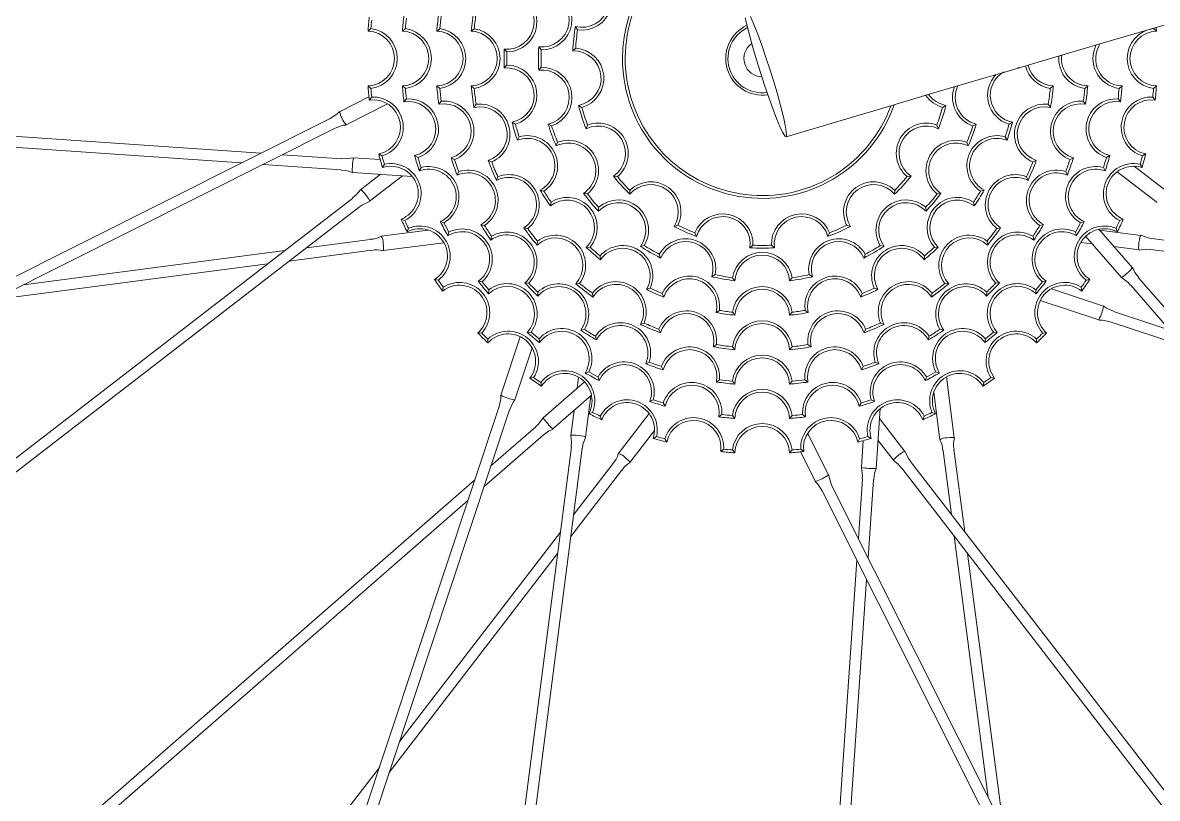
# Model space of a CAD drawing. Header units: inches. Extents: x -27 to 495, y -3 to 144.
# Drawn here: x -15.11 to -8.91, y 97.19 to 101.44 of the extents above; entities that cross this region are included whole.
import ezdxf

# ---------------------------------------------------------------- set-up
doc = ezdxf.new("R2010")
doc.units = ezdxf.units.IN
doc.layers.add('ZANO_R', color=7, linetype='Continuous', lineweight=0)

msp = doc.modelspace()

# ---------------------------------------------------------------- linework, layer by layer
at = {"layer": 'ZANO_R'}
for p, q in [((-13.22494, 101.39004), (-13.2089, 101.40375)), ((-13.03695, 101.39002), (-13.02081, 101.40368)), ((-12.84885, 101.39), (-12.83259, 101.40358)), ((-12.66062, 101.38996), (-12.64421, 101.40346)), ((-12.09029, 101.4151), (-12.07797, 101.39743)), ((-8.92639, 101.40375), (-8.91035, 101.39004)), ((-12.4792, 101.29175), (-12.46468, 101.27615)), ((-12.29099, 101.30381), (-12.2767, 101.28787)), ((-12.10432, 101.2816), (-12.0886, 101.29632)), ((-13.81157, 100.72192), (-20.32485, 101.16942)), ((-12.4792, 101.18851), (-12.46468, 101.20411)), ((-12.29099, 101.17645), (-12.2767, 101.19239)), ((-9.65609, 101.18851), (-9.67082, 101.1891)), ((-20.32896, 101.10956), (-13.91699, 100.66902)), ((-13.22494, 101.09022), (-13.2089, 101.0765)), ((-13.03695, 101.09024), (-13.02081, 101.07658)), ((-12.84885, 101.09026), (-12.83259, 101.07668)), ((-12.66062, 101.09029), (-12.64421, 101.0768)), ((-9.49108, 101.0768), (-9.47468, 101.09029)), ((-9.3027, 101.07668), (-9.28644, 101.09026)), ((-9.11448, 101.07658), (-9.09834, 101.09024)), ((-8.92639, 101.0765), (-8.91035, 101.09022)), ((-13.21991, 101.03), (-13.38104, 100.94915)), ((-13.2182, 101.01315), (-13.20479, 101.02944)), ((-8.93051, 101.02944), (-8.91709, 101.01315)), ((-13.34516, 100.87765), (-13.11773, 100.99177)), ((-13.02835, 101.00295), (-13.01519, 101.01949)), ((-12.83754, 100.98988), (-12.82471, 101.00674)), ((-12.64512, 100.97257), (-12.63276, 100.98985)), ((-12.07304, 100.98403), (-12.05461, 100.9729)), ((-10.08068, 100.9729), (-10.06225, 100.98403)), ((-9.50253, 100.98985), (-9.49018, 100.97257)), ((-9.31058, 101.00674), (-9.29775, 100.98988)), ((-9.1201, 101.01949), (-9.10694, 101.00295)), ((-13.43222, 100.91228), (-19.66095, 97.78671)), ((-19.63404, 97.73308), (-13.40531, 100.85865)), ((-12.43657, 100.89198), (-12.41824, 100.8811)), ((-12.23899, 100.88156), (-12.22012, 100.87147)), ((-12.03156, 100.85636), (-12.02319, 100.8762)), ((-10.1121, 100.8762), (-10.10373, 100.85636)), ((-9.91517, 100.87147), (-9.8963, 100.88156)), ((-9.71705, 100.8811), (-9.69872, 100.89198)), ((-12.40748, 100.79292), (-12.39794, 100.81197)), ((-12.19543, 100.76188), (-12.18746, 100.78175)), ((-9.94783, 100.78175), (-9.93986, 100.76188)), ((-9.73735, 100.81197), (-9.72781, 100.79292)), ((-13.16614, 100.71789), (-13.14796, 100.70716)), ((-8.98733, 100.70716), (-8.96915, 100.71789)), ((-13.79932, 100.66094), (-13.37192, 100.63158)), ((-13.3678, 100.69143), (-13.6939, 100.71384)), ((-13.15823, 100.68706), (-13.30491, 100.69714)), ((-13.14612, 100.64316), (-13.13573, 100.66153)), ((-12.96987, 100.70892), (-12.95137, 100.69868)), ((-12.77085, 100.69766), (-12.75197, 100.68804)), ((-12.56756, 100.68311), (-12.54822, 100.67432)), ((-9.58708, 100.67432), (-9.56774, 100.68311)), ((-9.38332, 100.68804), (-9.36445, 100.69766)), ((-9.18392, 100.69868), (-9.16542, 100.70892)), ((-8.99956, 100.66153), (-8.98918, 100.64316)), ((-13.3104, 100.61733), (-12.9831, 100.59484)), ((-13.1564, 100.60674), (-13.26584, 100.52227)), ((-13.21696, 100.45894), (-13.03617, 100.59848)), ((-12.94441, 100.62499), (-12.93472, 100.64378)), ((-12.73748, 100.60232), (-12.72873, 100.62161)), ((-12.52212, 100.57341), (-12.51465, 100.59329)), ((-11.88195, 100.59724), (-11.86059, 100.59457)), ((-10.27471, 100.59457), (-10.25334, 100.59724)), ((-9.62064, 100.59329), (-9.61318, 100.57341)), ((-9.40656, 100.62161), (-9.39781, 100.60232)), ((-9.20057, 100.64378), (-9.19089, 100.62499)), ((-9.12482, 100.62106), (-8.90572, 100.45253)), ((-8.85694, 100.51594), (-9.03184, 100.65046)), ((-13.30871, 100.47655), (-18.85172, 96.19809)), ((-12.28303, 100.52041), (-12.26238, 100.51514)), ((-12.04571, 100.50256), (-12.02453, 100.49953)), ((-11.79213, 100.49748), (-11.79256, 100.51901)), ((-10.34273, 100.51901), (-10.34316, 100.49748)), ((-10.11077, 100.49953), (-10.08958, 100.50256)), ((-9.87291, 100.51514), (-9.85226, 100.52041)), ((-18.81506, 96.15059), (-13.27205, 100.42905)), ((-12.22721, 100.43356), (-12.22343, 100.45453)), ((-11.96385, 100.405), (-11.96315, 100.42639)), ((-10.17214, 100.42639), (-10.17144, 100.405)), ((-9.91186, 100.45453), (-9.90808, 100.43356)), ((-13.04357, 100.36142), (-13.02381, 100.35402)), ((-12.82968, 100.34803), (-12.80955, 100.34159)), ((-9.32574, 100.34159), (-9.30561, 100.34803)), ((-9.11149, 100.35402), (-9.09172, 100.36142)), ((-12.89544, 100.30197), (-13.15328, 100.26833)), ((-13.01088, 100.2913), (-13.00384, 100.3112)), ((-12.78834, 100.27067), (-12.78251, 100.29099)), ((-12.60743, 100.33227), (-12.58689, 100.32708)), ((-12.37228, 100.31388), (-12.35133, 100.3104)), ((-11.55006, 100.32161), (-11.52946, 100.32786)), ((-11.42744, 100.26701), (-11.43658, 100.28651)), ((-10.69871, 100.28651), (-10.70785, 100.26701)), ((-10.60583, 100.32786), (-10.58523, 100.32161)), ((-9.78397, 100.3104), (-9.76301, 100.31388)), ((-9.5484, 100.32708), (-9.52786, 100.33227)), ((-9.35279, 100.29099), (-9.34695, 100.27067)), ((-9.04139, 100.09465), (-9.22535, 100.30575)), ((-8.99547, 100.27272), (-9.22198, 100.30188)), ((-9.13145, 100.3112), (-9.12442, 100.2913)), ((-13.21319, 100.25043), (-13.56252, 100.20485)), ((-13.14292, 100.189), (-12.80972, 100.23248)), ((-12.55369, 100.24674), (-12.54945, 100.26749)), ((-12.29999, 100.21968), (-12.29793, 100.24082)), ((-9.83736, 100.24082), (-9.8353, 100.21968)), ((-9.58584, 100.26749), (-9.5816, 100.24674)), ((-9.32446, 100.23442), (-9.26233, 100.22642)), ((-9.29821, 100.2676), (-9.10171, 100.04209)), ((-1.99055, 99.36073), (-8.93538, 100.2549)), ((-13.68069, 100.18943), (-15.11083, 100.00282)), ((-13.65686, 100.13203), (-13.20543, 100.19093)), ((-12.03103, 100.20715), (-12.00973, 100.20791)), ((-11.95301, 100.13954), (-11.95529, 100.16073)), ((-11.73447, 100.21252), (-11.71352, 100.21693)), ((-11.62417, 100.14884), (-11.63083, 100.16918)), ((-11.13476, 100.2048), (-11.11848, 100.21889)), ((-11.01681, 100.21889), (-11.00053, 100.2048)), ((-10.50446, 100.16918), (-10.51112, 100.14884)), ((-10.42177, 100.21693), (-10.40083, 100.21252)), ((-10.18001, 100.16073), (-10.18229, 100.13954)), ((-10.12556, 100.20791), (-10.10426, 100.20715)), ((-9.14281, 100.21103), (-9.00569, 100.19337)), ((-8.94304, 100.19539), (-1.99821, 99.30122)), ((-15.27378, 99.92105), (-13.77503, 100.11661)), ((-11.34279, 100.04643), (-11.32461, 100.05773)), ((-11.21736, 100.02431), (-11.23058, 100.04115)), ((-10.90471, 100.04115), (-10.91793, 100.02431)), ((-10.81068, 100.05773), (-10.7925, 100.04643)), ((-8.72651, 99.71809), (-9.00797, 100.04108)), ((-12.86097, 100.03165), (-12.84022, 100.0278)), ((-12.81659, 99.96828), (-12.81312, 99.9891)), ((-12.62179, 100.02141), (-12.60078, 100.01902)), ((-12.56614, 99.95361), (-12.56439, 99.97468)), ((-12.36681, 100.01239), (-12.34563, 100.01191)), ((-12.0881, 100.00778), (-12.06695, 100.00984)), ((-11.70099, 99.97758), (-11.68076, 99.98431)), ((-10.45453, 99.98431), (-10.43431, 99.97758)), ((-10.06834, 100.00984), (-10.0472, 100.00778)), ((-9.78966, 100.01191), (-9.76848, 100.01239)), ((-9.5709, 99.97468), (-9.56915, 99.95361)), ((-9.53451, 100.01902), (-9.51351, 100.02141)), ((-9.20089, 99.886), (-9.48541, 99.98038)), ((-9.32217, 99.9891), (-9.3187, 99.96828)), ((-9.29508, 100.0278), (-9.27433, 100.03165)), ((-9.0532, 100.00166), (-8.83846, 99.75523)), ((-12.29538, 99.94097), (-12.29586, 99.96215)), ((-11.99389, 99.9355), (-11.99737, 99.95645)), ((-11.60707, 99.93469), (-11.61523, 99.95438)), ((-10.52006, 99.95438), (-10.52822, 99.93469)), ((-10.13792, 99.95645), (-10.1414, 99.9355)), ((-9.83943, 99.96215), (-9.83991, 99.94097)), ((-9.54577, 99.91612), (-9.22608, 99.81006)), ((-11.31963, 99.85029), (-11.30212, 99.86244)), ((-11.21743, 99.83559), (-11.23081, 99.85219)), ((-10.90448, 99.85219), (-10.91786, 99.83559)), ((-10.83317, 99.86244), (-10.81566, 99.85029)), ((-2.53043, 97.66263), (-9.14492, 99.85689)), ((-11.73437, 99.78566), (-11.71448, 99.79312)), ((-10.42081, 99.79312), (-10.40092, 99.78566)), ((-9.16381, 99.79995), (-2.54932, 97.60568)), ((-12.62387, 99.73861), (-12.60277, 99.73841)), ((-12.35416, 99.74163), (-12.3331, 99.74339)), ((-12.06104, 99.75408), (-12.04028, 99.75833)), ((-11.62467, 99.74022), (-11.63345, 99.75956)), ((-10.50184, 99.75956), (-10.51063, 99.74022)), ((-10.09501, 99.75833), (-10.07425, 99.75408)), ((-9.8022, 99.74339), (-9.78113, 99.74163)), ((-9.53253, 99.73841), (-9.51142, 99.73861)), ((-12.56917, 99.6839), (-12.56937, 99.70501)), ((-12.39166, 99.71825), (-12.49771, 99.39857)), ((-12.28636, 99.68599), (-12.28875, 99.70699)), ((-11.97551, 99.70034), (-11.98069, 99.72089)), ((-11.33521, 99.66266), (-11.31793, 99.67501)), ((-11.21748, 99.64716), (-11.23097, 99.66357)), ((-10.90432, 99.66357), (-10.91781, 99.64716)), ((-10.81736, 99.67501), (-10.80008, 99.66266)), ((-10.1546, 99.72089), (-10.15978, 99.70034)), ((-9.84654, 99.70699), (-9.84893, 99.68599)), ((-9.56593, 99.70501), (-9.56612, 99.6839)), ((-12.42178, 99.37338), (-12.32739, 99.6579)), ((-11.70546, 99.57029), (-11.68616, 99.57905)), ((-11.61011, 99.53693), (-11.61974, 99.5558)), ((-10.51555, 99.5558), (-10.52518, 99.53693)), ((-10.44913, 99.57905), (-10.42984, 99.57029)), ((-12.33949, 99.49118), (-12.31867, 99.49465)), ((-12.07336, 99.49694), (-12.08136, 99.43481)), ((-12.0371, 99.51944), (-12.01678, 99.52527)), ((-11.95975, 99.47809), (-11.96619, 99.49823)), ((-11.31789, 99.47023), (-11.30103, 99.48306)), ((-11.21751, 99.45892), (-11.2311, 99.47518)), ((-10.90419, 99.47518), (-10.91778, 99.45892)), ((-10.83426, 99.48306), (-10.8174, 99.47023)), ((-10.1691, 99.49823), (-10.17554, 99.47809)), ((-10.11851, 99.52527), (-10.09819, 99.51944)), ((-10.01652, 99.16485), (-10.06, 99.49805)), ((-9.81662, 99.49465), (-9.7958, 99.49118)), ((-12.27612, 99.44681), (-12.27998, 99.46756)), ((-12.04018, 99.4707), (-12.26568, 99.27419)), ((-10.12949, 99.41234), (-10.09585, 99.1545)), ((-9.85531, 99.46756), (-9.85917, 99.44681)), ((-12.21312, 99.21388), (-12.00203, 99.39783)), ((-12.03506, 99.16795), (-12.00589, 99.39446)), ((-11.68278, 99.36337), (-11.66399, 99.37305)), ((-11.59885, 99.33791), (-11.6091, 99.3564)), ((-10.5262, 99.3564), (-10.53644, 99.33791)), ((-10.4713, 99.37305), (-10.45251, 99.36337)), ((-12.50783, 99.3363), (-14.70209, 92.7218)), ((-14.64514, 92.70291), (-12.45088, 99.31741)), ((-12.09675, 99.31529), (-12.1144, 99.17817)), ((-12.01647, 99.2969), (-11.99657, 99.30393)), ((-11.68672, 99.29731), (-11.85524, 99.0782)), ((-11.30483, 99.27942), (-11.28828, 99.29259)), ((-10.84701, 99.29259), (-10.83047, 99.27942)), ((-10.44484, 98.99738), (-10.42236, 99.32467)), ((-10.13872, 99.30393), (-10.11882, 99.2969)), ((-11.94635, 99.2642), (-11.95376, 99.28397)), ((-11.21754, 99.27083), (-11.23119, 99.28696)), ((-10.9041, 99.28696), (-10.91775, 99.27083)), ((-10.28646, 99.09082), (-10.426, 99.2716)), ((-10.18153, 99.28397), (-10.18894, 99.2642)), ((-12.58968, 98.899), (-12.2667, 99.18045)), ((-12.30612, 99.22569), (-12.55255, 99.01094)), ((-11.79183, 99.02943), (-11.65731, 99.20432)), ((-11.66462, 99.16166), (-11.64624, 99.17204)), ((-10.70517, 98.96262), (-10.81929, 99.19005)), ((-10.48905, 99.17204), (-10.47068, 99.16166)), ((-12.11238, 99.11553), (-13.00656, 92.1707)), ((-12.94705, 92.16304), (-12.05288, 99.10786)), ((-11.58989, 99.14164), (-11.60061, 99.15982)), ((-11.29462, 99.08957), (-11.27833, 99.10299)), ((-10.85696, 99.10299), (-10.84067, 99.08957)), ((-10.53468, 99.15982), (-10.5454, 99.14164)), ((-10.51458, 99.14955), (-10.52466, 99.00286)), ((-10.43426, 99.15138), (-10.34979, 99.04193)), ((-9.95955, 98.65092), (-10.01845, 99.10234)), ((-11.21756, 99.08283), (-11.23127, 99.09887)), ((-10.90402, 99.09887), (-10.91774, 99.08283)), ((-10.85752, 99.08786), (-10.77667, 98.92674)), ((-10.07795, 99.09458), (-10.03237, 98.74526)), ((-12.11495, 98.62574), (-11.83739, 98.98659)), ((-11.88495, 99.02317), (-12.09973, 98.74393)), ((-10.30407, 98.99907), (-6.02561, 93.45606)), ((-5.97811, 93.49272), (-10.25657, 99.03573)), ((-12.64147, 98.93346), (-17.56348, 94.6443)), ((-10.51895, 98.93997), (-10.54136, 98.61387)), ((-10.48846, 98.50846), (-10.45909, 98.93586)), ((-10.7398, 98.87555), (-7.61422, 92.64682)), ((-7.5606, 92.67373), (-10.68617, 98.90246)), ((-17.52406, 94.59906), (-12.6786, 98.82151)), ((-12.17239, 98.64947), (-13.0517, 97.50626)), ((-10.01695, 98.62709), (-9.83034, 97.19695)), ((-13.10911, 97.33321), (-12.18761, 98.53127)), ((-10.54944, 98.49621), (-10.99693, 91.98293)), ((-9.74857, 97.03399), (-9.94413, 98.53274)), ((-10.93707, 91.97881), (-10.49654, 98.39079)), ((-13.16286, 97.36175), (-16.1478, 93.48097))]:
    msp.add_line(p, q, dxfattribs=at)
at = {"layer": 'ZANO_R', "flags": 128}
for points in [[(-10.93737, 100.81262), (-10.63545, 100.90188), (-10.37617, 100.97852), (-10.15951, 101.04254), (-9.98548, 101.09394), (-9.85408, 101.13274), (-9.75308, 101.16256), (-9.64895, 101.19329), (-9.53975, 101.22551), (-9.16363, 101.3364), (-8.73754, 101.46183), (-8.18807, 101.62322), (-7.62714, 101.78746), (-7.05518, 101.95428), (-6.00632, 102.25815), (-4.93668, 102.56471), (-3.88671, 102.86171), (-2.78854, 103.16745), (-1.71554, 103.46097), (-1.37445, 103.55317), (-1.00234, 103.65313), (-0.59786, 103.76099), (-0.16117, 103.8762)], [(-11.16046, 101.46343), (-11.15033, 101.41802), (-11.1364, 101.36308), (-11.11918, 101.30071), (-11.09935, 101.23332), (-11.07768, 101.16348), (-11.05498, 101.09389), (-11.03214, 101.02722), (-11.01002, 100.96603), (-10.98949, 100.91268), (-10.97133, 100.8692), (-10.95624, 100.83729), (-10.9448, 100.81815), (-10.93744, 100.81252), (-10.93446, 100.82063), (-10.93596, 100.84216), (-10.94188, 100.87629), (-10.95201, 100.92169), (-10.96595, 100.97663), (-10.98316, 101.039), (-11.00299, 101.1064), (-11.02467, 101.17623)], [(-11.02467, 101.17623), (-11.04737, 101.24582), (-11.07021, 101.31249), (-11.09232, 101.37368), (-11.11285, 101.42704), (-11.13101, 101.47051)], [(-13.38203, 100.95004), (-13.39598, 100.9357), (-13.43246, 100.91263)], [(-13.40526, 100.85837), (-13.36061, 100.87473), (-13.34533, 100.87648)], [(-13.30507, 100.69721), (-13.35055, 100.691), (-13.36762, 100.69292)], [(-13.37209, 100.63014), (-13.33693, 100.62602), (-13.31098, 100.6162)], [(-13.26692, 100.5226), (-13.28757, 100.49546), (-13.30955, 100.47759)], [(-13.266, 100.52209), (-13.26584, 100.52227), (-13.26233, 100.52113), (-13.25564, 100.51534), (-13.24678, 100.50579), (-13.2371, 100.49392), (-13.22808, 100.48155), (-13.22108, 100.47056), (-13.21717, 100.46262), (-13.21696, 100.45894), (-13.21719, 100.45882)], [(-13.27118, 100.42798), (-13.25536, 100.4406), (-13.21704, 100.45834)], [(-13.1421, 100.22945), (-13.14058, 100.21421), (-13.1402, 100.20117), (-13.14102, 100.19232), (-13.14292, 100.189), (-13.14323, 100.18901)], [(-9.00544, 100.19338), (-9.00569, 100.19337), (-9.00736, 100.19666), (-9.008, 100.20548), (-9.00751, 100.2185), (-9.00596, 100.23374), (-9.0036, 100.24887), (-9.00077, 100.26159), (-8.99792, 100.26996), (-8.99547, 100.27272), (-8.99522, 100.27264)], [(-8.93523, 100.25627), (-8.95535, 100.25853), (-8.99499, 100.27309)], [(-9.00516, 100.19237), (-8.97136, 100.19696), (-8.94318, 100.19406)], [(-9.10165, 100.04193), (-9.0651, 100.01417), (-9.05438, 100.00073)], [(-9.00683, 100.04197), (-9.02878, 100.06975), (-9.04018, 100.09504)], [(-9.14476, 99.85713), (-9.1879, 99.87713), (-9.19994, 99.88671)], [(-9.22601, 99.80874), (-9.206, 99.80901), (-9.16389, 99.79953)], [(-12.49904, 99.39849), (-12.49877, 99.37848), (-12.50825, 99.33637)], [(-12.45064, 99.31724), (-12.43064, 99.36039), (-12.42107, 99.37242)], [(-12.26584, 99.27413), (-12.29361, 99.23758), (-12.30704, 99.22687)], [(-12.2658, 99.17931), (-12.23802, 99.20126), (-12.21273, 99.21267)], [(-12.1154, 99.17764), (-12.11081, 99.14384), (-12.11372, 99.11567)], [(-12.11439, 99.17793), (-12.1144, 99.17817), (-12.11112, 99.17984), (-12.10229, 99.18048), (-12.08927, 99.17999), (-12.07404, 99.17845), (-12.05891, 99.17608), (-12.04619, 99.17325), (-12.03781, 99.1704), (-12.03506, 99.16795), (-12.03514, 99.1677)], [(-12.0515, 99.10771), (-12.04924, 99.12783), (-12.03469, 99.16747)], [(-10.05697, 99.16568), (-10.04173, 99.1672), (-10.02869, 99.16758), (-10.01984, 99.16675), (-10.01652, 99.16485), (-10.01653, 99.16454)], [(-11.81985, 99.05861), (-11.808, 99.04891), (-11.79851, 99.03996), (-11.79283, 99.03312), (-11.79183, 99.02943), (-11.79206, 99.02922)], [(-10.35012, 99.04085), (-10.32298, 99.0202), (-10.30511, 98.99822)], [(-10.34961, 99.04177), (-10.34979, 99.04193), (-10.34865, 99.04544), (-10.34286, 99.05213), (-10.3333, 99.06099), (-10.32144, 99.07067), (-10.30907, 99.0797), (-10.29808, 99.0867), (-10.29014, 99.0906), (-10.28646, 99.09082), (-10.28634, 99.09058)], [(-10.25549, 99.03659), (-10.26812, 99.05242), (-10.28586, 99.09074)], [(-10.52473, 99.00271), (-10.51852, 98.95723), (-10.52044, 98.94015)], [(-10.45766, 98.93569), (-10.45353, 98.97085), (-10.44371, 98.9968)], [(-10.77756, 98.92575), (-10.76322, 98.91179), (-10.74015, 98.87531)], [(-10.68589, 98.90252), (-10.70225, 98.94717), (-10.70399, 98.96245)]]:
    msp.add_lwpolyline(points, dxfattribs=at)
at = {"layer": 'ZANO_R'}
for centre, radius, start, end in [((-11.06765, 101.24013), 12.68111, 19.469579, 264.472875), ((-11.06765, 101.24013), 11.25, 19.821861, 180), ((-11.06765, 101.24013), 12.68111, 275.527481, 13.665272), ((-11.06765, 101.24013), 11.25, 180, 13.589659), ((-11.06765, 101.24013), 0.765, 42.250689, 180), ((-11.06765, 101.24013), 0.75, 42.850143, 339.679234), ((-12.05437, 101.56073), 0.15, 256.145479, 67.854521), ((-12.05437, 101.56073), 0.165, 261.774446, 62.225554), ((-12.46577, 101.44115), 0.15, 264.861867, 78.774497), ((-12.46577, 101.44115), 0.165, 270.377512, 73.258851), ((-12.27404, 101.45285), 0.15, 263.5101, 76.4899), ((-12.27404, 101.45285), 0.165, 269.073389, 70.926611), ((-11.06765, 101.24013), 2.1625, 173.975071, 176.024929), ((-11.06765, 101.24013), 1.975, 173.102625, 175.647375), ((-11.06765, 101.24013), 1.7875, 171.952306, 175.190551), ((-11.06765, 101.24013), 1.7725, 172.433917, 174.70894), ((-11.06765, 101.24013), 1.6, 170.373448, 174.626552), ((-11.06765, 101.24013), 1.585, 170.914564, 174.085436), ((-11.06765, 101.24013), 2.1475, 174.369836, 175.630164), ((-13.23015, 101.24013), 0.165, 277.397024, 82.602976), ((-11.06765, 101.24013), 1.96, 173.536513, 175.213487), ((-13.04265, 101.24013), 0.165, 277.604603, 82.395397), ((-12.85515, 101.24013), 0.165, 277.855864, 82.144136), ((-12.66765, 101.24013), 0.165, 278.166225, 81.833775), ((-11.06765, 101.24013), 1.0375, 170.290959, 177.709041), ((-11.06765, 101.24013), 0.2, 114.706792, 278.684692), ((-11.06765, 101.24013), 0.1875, 115.460336, 277.983843), ((-8.90515, 101.24013), 0.165, 97.397024, 262.602976), ((-11.06765, 101.24013), 2.1625, 3.975071, 4.517615), ((-13.23015, 101.24013), 0.15, 271.987535, 88.012465), ((-13.04265, 101.24013), 0.15, 272.176312, 87.823688), ((-12.85515, 101.24013), 0.15, 272.404725, 87.595275), ((-12.66765, 101.24013), 0.15, 272.686724, 87.313276), ((-11.06765, 101.24013), 1.0225, 171.150408, 176.849592), ((-8.90515, 101.24013), 0.15, 91.987535, 268.012465), ((-11.06765, 101.24013), 1.4125, 177.905552, 182.094448), ((-11.06765, 101.24013), 1.3975, 178.522926, 181.477074), ((-11.06765, 101.24013), 1.225, 177.0202, 182.9798), ((-11.06765, 101.24013), 1.21, 177.738806, 182.261194), ((-12.09946, 101.13168), 0.15, 280.145479, 91.854521), ((-12.09946, 101.13168), 0.165, 285.774446, 86.225554), ((-11.06765, 101.24013), 0.1, 125.118625, 268.540748), ((-9.09265, 101.24013), 0.165, 152.782683, 262.395397), ((-9.09265, 101.24013), 0.15, 146.669241, 267.823688), ((-11.06765, 101.24013), 0.765, 180, 340.661903), ((-9.28015, 101.24013), 0.165, 175.093999, 262.144136), ((-9.28015, 101.24013), 0.15, 172.598167, 267.595275), ((-12.46577, 101.03911), 0.15, 281.225503, 95.138133), ((-12.46577, 101.03911), 0.165, 286.741149, 89.622488), ((-12.27404, 101.02741), 0.15, 283.5101, 96.4899), ((-12.27404, 101.02741), 0.165, 289.073389, 90.926611), ((-9.66952, 101.03911), 0.165, 136.311285, 253.258851), ((-9.66952, 101.03911), 0.15, 121.477667, 258.774497), ((-9.46765, 101.24013), 0.165, 194.239899, 261.833775), ((-9.46765, 101.24013), 0.15, 193.976971, 267.313276), ((-11.06765, 101.24013), 2.1625, 183.975071, 186.024929), ((-11.06765, 101.24013), 1.975, 184.352625, 186.897375), ((-11.06765, 101.24013), 1.7875, 184.809449, 188.047694), ((-11.06765, 101.24013), 1.6, 185.373448, 189.626552), ((-9.86126, 101.02741), 0.15, 154.819187, 256.4899), ((-11.06765, 101.24013), 1.6, 350.373448, 354.626552), ((-11.06765, 101.24013), 1.7875, 351.952306, 355.190551), ((-11.06765, 101.24013), 1.975, 353.102625, 355.647375), ((-11.06765, 101.24013), 2.1625, 353.975071, 356.024929), ((-11.06765, 101.24013), 2.1475, 184.369836, 185.630164), ((-13.19729, 100.86461), 0.165, 287.397024, 92.602976), ((-11.06765, 101.24013), 1.96, 184.786513, 186.463487), ((-11.06765, 101.24013), 1.7725, 185.29106, 187.566083), ((-11.06765, 101.24013), 1.585, 185.914564, 189.085436), ((-10.03583, 101.13168), 0.165, 214.615563, 254.225554), ((-10.03583, 101.13168), 0.15, 216.488582, 259.854521), ((-9.86126, 101.02741), 0.165, 159.534596, 250.926611), ((-11.06765, 101.24013), 1.585, 350.914564, 354.085436), ((-11.06765, 101.24013), 1.7725, 352.433917, 354.70894), ((-11.06765, 101.24013), 1.96, 353.536513, 355.213487), ((-8.938, 100.86461), 0.165, 87.397024, 252.602976), ((-11.06765, 101.24013), 2.1475, 354.369836, 355.630164), ((-13.19729, 100.86461), 0.15, 281.987535, 98.012465), ((-13.0047, 100.85483), 0.15, 283.426312, 99.073688), ((-13.0047, 100.85483), 0.165, 288.854603, 93.645397), ((-12.81033, 100.84237), 0.15, 285.261868, 100.452418), ((-12.81033, 100.84237), 0.165, 290.713007, 95.001279), ((-12.61313, 100.82602), 0.15, 287.686724, 102.313276), ((-12.61313, 100.82602), 0.165, 293.166225, 96.833775), ((-11.06765, 101.24013), 1.0375, 194.290959, 201.709041), ((-11.06765, 101.24013), 1.0225, 195.150408, 200.849592), ((-11.06765, 101.24013), 1.0225, 339.150408, 344.849592), ((-11.06765, 101.24013), 1.0375, 338.290959, 345.709041), ((-9.52216, 100.82602), 0.165, 83.166225, 246.833775), ((-9.52216, 100.82602), 0.15, 77.686724, 252.313276), ((-9.32496, 100.84237), 0.165, 84.998721, 249.286993), ((-9.32496, 100.84237), 0.15, 79.547582, 254.738132), ((-9.1306, 100.85483), 0.165, 86.354603, 251.145397), ((-9.1306, 100.85483), 0.15, 80.926312, 256.573688), ((-8.938, 100.86461), 0.15, 81.987535, 258.012465), ((-13.19815, 100.99617), 0.18884, 194.418592, 218.876679), ((-11.06765, 101.24013), 1.4125, 194.269188, 198.458084), ((-11.06765, 101.24013), 1.3975, 194.886562, 197.840711), ((-11.06765, 101.24013), 1.225, 197.0202, 202.9798), ((-11.06765, 101.24013), 1.21, 197.738806, 202.261194), ((-11.96615, 100.72138), 0.15, 304.145479, 115.854521), ((-11.96615, 100.72138), 0.165, 309.774446, 110.225554), ((-10.16914, 100.72138), 0.165, 69.774446, 230.225554), ((-10.16914, 100.72138), 0.15, 64.145479, 235.854521), ((-11.06765, 101.24013), 1.21, 337.738806, 342.261194), ((-11.06765, 101.24013), 1.225, 337.0202, 342.9798), ((-11.06765, 101.24013), 1.3975, 342.159289, 345.113438), ((-11.06765, 101.24013), 1.4125, 341.541916, 345.730812), ((-12.3525, 100.65336), 0.15, 297.58914, 111.501769), ((-12.3525, 100.65336), 0.165, 303.104785, 105.986124), ((-12.12853, 100.62763), 0.165, 309.073389, 110.926611), ((-10.00676, 100.62763), 0.165, 69.073389, 230.926611), ((-9.78279, 100.65336), 0.165, 74.013876, 236.895215), ((-9.78279, 100.65336), 0.15, 68.498231, 242.41086), ((-11.06765, 101.24013), 2.1625, 193.975071, 196.024929), ((-12.12853, 100.62763), 0.15, 303.5101, 116.4899), ((-10.00676, 100.62763), 0.15, 63.5101, 236.4899), ((-11.06765, 101.24013), 2.1625, 343.975071, 346.024929), ((-13.13182, 100.63516), 0.17947, 172.885794, 185.703446), ((-13.13048, 100.65505), 0.17944, 166.435157, 179.253826), ((-11.06765, 101.24013), 2.1475, 194.369836, 195.630164), ((-13.09973, 100.50051), 0.165, 297.397024, 102.602976), ((-11.06765, 101.24013), 1.975, 195.602625, 198.147375), ((-11.06765, 101.24013), 1.96, 196.036513, 197.713487), ((-11.06765, 101.24013), 1.7875, 197.666592, 200.904836), ((-11.06765, 101.24013), 1.7725, 198.148203, 200.423226), ((-11.06765, 101.24013), 1.6, 200.373448, 204.626552), ((-11.06765, 101.24013), 1.585, 200.914564, 204.085436), ((-11.06765, 101.24013), 1.585, 335.914564, 339.085436), ((-11.06765, 101.24013), 1.6, 335.373448, 339.626552), ((-11.06765, 101.24013), 1.7725, 339.576774, 341.851797), ((-11.06765, 101.24013), 1.7875, 339.095164, 342.333408), ((-11.06765, 101.24013), 1.96, 342.286513, 343.963487), ((-9.03556, 100.50051), 0.165, 77.397024, 242.602976), ((-11.06765, 101.24013), 1.975, 341.852625, 344.397375), ((-11.06765, 101.24013), 2.1475, 344.369836, 345.630164), ((-13.09973, 100.50051), 0.15, 291.987535, 108.012465), ((-12.89231, 100.48433), 0.15, 294.676312, 110.323688), ((-12.89231, 100.48433), 0.165, 300.104603, 104.895397), ((-12.67813, 100.46456), 0.15, 298.11901, 113.309561), ((-12.67813, 100.46456), 0.165, 303.57015, 107.858422), ((-12.45329, 100.44013), 0.165, 308.166225, 111.833775), ((-11.06765, 101.24013), 1.0375, 218.290959, 225.709041), ((-11.06765, 101.24013), 1.0225, 219.150408, 224.849592), ((-11.06765, 101.24013), 1.0375, 314.290959, 321.709041), ((-11.06765, 101.24013), 1.0225, 315.150408, 320.849592), ((-9.68201, 100.44013), 0.165, 68.166225, 231.833775), ((-9.45716, 100.46456), 0.165, 72.141578, 236.42985), ((-9.45716, 100.46456), 0.15, 66.690439, 241.88099), ((-9.24298, 100.48433), 0.165, 75.104603, 239.895397), ((-9.24298, 100.48433), 0.15, 69.676312, 245.323688), ((-9.03556, 100.50051), 0.15, 71.987535, 248.012465), ((-12.45329, 100.44013), 0.15, 302.686724, 117.313276), ((-11.67747, 100.40077), 0.165, 333.774446, 134.225554), ((-11.67747, 100.40077), 0.15, 328.145479, 139.854521), ((-10.45782, 100.40077), 0.165, 45.774446, 206.225554), ((-10.45782, 100.40077), 0.15, 40.145479, 211.854521), ((-9.68201, 100.44013), 0.15, 62.686724, 237.313276), ((-11.06765, 101.24013), 1.4125, 210.632825, 214.821721), ((-11.06765, 101.24013), 1.3975, 211.250199, 214.204347), ((-12.13514, 100.31514), 0.165, 319.468421, 122.349761), ((-11.06765, 101.24013), 1.225, 217.0202, 222.9798), ((-11.06765, 101.24013), 1.21, 217.738806, 222.261194), ((-11.06765, 101.24013), 1.21, 317.738806, 322.261194), ((-11.06765, 101.24013), 1.225, 317.0202, 322.9798), ((-10.00015, 100.31514), 0.165, 57.650239, 220.531579), ((-11.06765, 101.24013), 1.3975, 325.795653, 328.749801), ((-11.06765, 101.24013), 1.4125, 325.178279, 329.367175), ((-12.13514, 100.31514), 0.15, 313.952776, 127.865406), ((-11.85506, 100.30172), 0.15, 323.5101, 136.4899), ((-11.85506, 100.30172), 0.165, 329.073389, 130.926611), ((-10.28023, 100.30172), 0.165, 49.073389, 210.926611), ((-10.28023, 100.30172), 0.15, 43.5101, 216.4899), ((-10.00015, 100.31514), 0.15, 52.134594, 226.047224), ((-11.06765, 101.24013), 2.1625, 203.975071, 206.024929), ((-11.06765, 101.24013), 2.1475, 204.369836, 205.630164), ((-11.06765, 101.24013), 1.975, 206.852625, 209.397375), ((-11.28335, 100.2253), 0.165, 357.774446, 158.225554), ((-11.28335, 100.2253), 0.15, 352.145479, 163.854521), ((-10.85194, 100.2253), 0.165, 21.774446, 182.225554), ((-10.85194, 100.2253), 0.15, 16.145479, 187.854521), ((-11.06765, 101.24013), 1.975, 330.602625, 333.147375), ((-11.06765, 101.24013), 2.1475, 334.369836, 335.630164), ((-11.06765, 101.24013), 2.1625, 333.975071, 336.024929), ((-12.94043, 100.15888), 0.15, 301.987535, 118.012465), ((-12.94043, 100.15888), 0.165, 307.397024, 112.602976), ((-11.06765, 101.24013), 1.96, 207.286513, 208.963487), ((-12.7098, 100.14288), 0.15, 305.926312, 121.573688), ((-12.7098, 100.14288), 0.165, 311.354603, 116.145397), ((-11.06765, 101.24013), 1.7875, 210.523735, 213.761979), ((-11.06765, 101.24013), 1.7725, 211.005346, 213.280368), ((-12.46517, 100.12564), 0.165, 316.427293, 120.715564), ((-11.06765, 101.24013), 1.6, 215.373448, 219.626552), ((-11.06765, 101.24013), 1.585, 215.914564, 219.085436), ((-11.06765, 101.24013), 1.0375, 242.290959, 249.709041), ((-11.06765, 101.24013), 1.0225, 243.150408, 248.849592), ((-11.06765, 101.24013), 1.0375, 290.290959, 297.709041), ((-11.06765, 101.24013), 1.0225, 291.150408, 296.849592), ((-11.06765, 101.24013), 1.585, 320.914564, 324.085436), ((-11.06765, 101.24013), 1.6, 320.373448, 324.626552), ((-9.67012, 100.12564), 0.165, 59.284436, 223.572707), ((-9.42549, 100.14288), 0.165, 63.854603, 228.645397), ((-11.06765, 101.24013), 1.7725, 326.719632, 328.994654), ((-11.06765, 101.24013), 1.7875, 326.238021, 329.476265), ((-9.42549, 100.14288), 0.15, 58.426312, 234.073688), ((-9.19487, 100.15888), 0.165, 67.397024, 232.602976), ((-11.06765, 101.24013), 1.96, 331.036513, 332.713487), ((-9.19487, 100.15888), 0.15, 61.987535, 238.012465), ((-13.21298, 100.36531), 0.11357, 269.859606, 301.312746), ((-13.19895, 100.23373), 0.05701, 355.693874, 37.25343), ((-12.46517, 100.12564), 0.15, 310.976153, 126.166704), ((-12.19902, 100.10876), 0.15, 317.686724, 132.313276), ((-12.19902, 100.10876), 0.165, 323.166225, 126.833775), ((-11.48662, 100.08901), 0.165, 349.073389, 150.926611), ((-11.48662, 100.08901), 0.15, 343.5101, 156.4899), ((-10.64867, 100.08901), 0.165, 29.073389, 190.926611), ((-10.64867, 100.08901), 0.15, 23.5101, 196.4899), ((-9.93628, 100.10876), 0.165, 53.166225, 216.833775), ((-9.93628, 100.10876), 0.15, 47.686724, 222.313276), ((-9.67012, 100.12564), 0.15, 53.833296, 229.023847), ((-13.17609, 100.07591), 0.11759, 73.833512, 104.345667), ((-11.06765, 101.24013), 1.4125, 226.996461, 231.185357), ((-11.06765, 101.24013), 1.3975, 227.613835, 230.567983), ((-11.8313, 100.05186), 0.165, 335.832058, 138.713397), ((-11.8313, 100.05186), 0.15, 330.316412, 144.229042), ((-11.06765, 101.24013), 1.225, 237.0202, 242.9798), ((-11.06765, 101.24013), 1.21, 237.738806, 242.261194), ((-11.06765, 100.01513), 0.165, 9.073389, 170.926611), ((-11.06765, 100.01513), 0.15, 3.5101, 176.4899), ((-11.06765, 101.24013), 1.0375, 266.290959, 273.709041), ((-11.06765, 101.24013), 1.0225, 267.150408, 272.849592), ((-11.06765, 101.24013), 1.225, 297.0202, 302.9798), ((-11.06765, 101.24013), 1.21, 297.738806, 302.261194), ((-10.30399, 100.05186), 0.165, 41.286603, 204.167942), ((-10.30399, 100.05186), 0.15, 35.770958, 209.683588), ((-11.06765, 101.24013), 1.4125, 308.814643, 313.003539), ((-11.06765, 101.24013), 1.3975, 309.432017, 312.386165), ((-11.46559, 99.88484), 0.165, 352.195694, 155.077033), ((-11.46559, 99.88484), 0.15, 346.680049, 160.592679), ((-11.06765, 101.24013), 1.225, 257.0202, 262.9798), ((-11.06765, 101.24013), 1.21, 257.738806, 262.261194), ((-11.06765, 101.24013), 1.225, 277.0202, 282.9798), ((-11.06765, 101.24013), 1.21, 277.738806, 282.261194), ((-10.6697, 99.88484), 0.165, 24.922967, 187.804306), ((-10.6697, 99.88484), 0.15, 19.407321, 193.319951), ((-9.19532, 100.19524), 0.17949, 301.435711, 314.251193), ((-9.18034, 100.20837), 0.17955, 307.889815, 320.701171), ((-11.06765, 101.24013), 2.1625, 213.975071, 216.024929), ((-11.06765, 101.24013), 2.1475, 214.369836, 215.630164), ((-12.72422, 99.8501), 0.15, 311.987535, 128.012465), ((-12.72422, 99.8501), 0.165, 317.397024, 122.602976), ((-11.06765, 101.24013), 1.975, 218.102625, 220.647375), ((-11.06765, 101.24013), 1.96, 218.536513, 220.213487), ((-12.46418, 99.84359), 0.15, 317.176312, 132.823688), ((-12.46418, 99.84359), 0.165, 322.604603, 127.395397), ((-11.06765, 101.24013), 1.7875, 223.380878, 226.619122), ((-11.06765, 101.24013), 1.7725, 223.862489, 226.137511), ((-12.18213, 99.8426), 0.165, 329.284436, 133.572707), ((-12.18213, 99.8426), 0.15, 323.833296, 139.023847), ((-11.06765, 101.24013), 1.6, 230.373448, 234.626552), ((-11.06765, 101.24013), 1.585, 230.914564, 234.085436), ((-11.86765, 99.85449), 0.165, 338.166225, 141.833775), ((-11.86765, 99.85449), 0.15, 332.686724, 147.313276), ((-11.06765, 101.24013), 1.4125, 243.360098, 247.548993), ((-11.06765, 101.24013), 1.3975, 243.977471, 246.93162), ((-11.06765, 99.82763), 0.165, 8.55933, 171.44067), ((-11.06765, 99.82763), 0.15, 3.043685, 176.956315), ((-11.06765, 101.24013), 1.4125, 292.451007, 296.639902), ((-11.06765, 101.24013), 1.3975, 293.06838, 296.022529), ((-10.26765, 99.85449), 0.165, 38.166225, 201.833775), ((-10.26765, 99.85449), 0.15, 32.686724, 207.313276), ((-11.06765, 101.24013), 1.6, 305.373448, 309.626552), ((-11.06765, 101.24013), 1.585, 305.914564, 309.085436), ((-9.95316, 99.8426), 0.165, 46.427293, 210.715564), ((-9.95316, 99.8426), 0.15, 40.976153, 216.166704), ((-11.06765, 101.24013), 1.7875, 313.380878, 316.619122), ((-11.06765, 101.24013), 1.7725, 313.862489, 316.137511), ((-9.67111, 99.84359), 0.165, 52.604603, 217.395397), ((-9.67111, 99.84359), 0.15, 47.176312, 222.823688), ((-9.41107, 99.8501), 0.165, 57.397024, 222.602976), ((-11.06765, 101.24013), 1.96, 319.786513, 321.463487), ((-11.06765, 101.24013), 1.975, 319.352625, 321.897375), ((-9.41107, 99.8501), 0.15, 51.987535, 228.012465), ((-11.06765, 101.24013), 2.1475, 324.369836, 325.630164), ((-11.06765, 101.24013), 2.1625, 323.975071, 326.024929), ((-11.48176, 99.69465), 0.165, 353.166225, 156.833775), ((-11.06765, 101.24013), 1.4125, 259.723734, 263.91263), ((-11.06765, 101.24013), 1.3975, 260.341108, 263.295256), ((-11.06765, 101.24013), 1.4125, 276.08737, 280.276266), ((-11.06765, 101.24013), 1.3975, 276.704744, 279.658892), ((-10.65354, 99.69465), 0.165, 23.166225, 186.833775), ((-9.38866, 99.90614), 0.18884, 329.418744, 353.877175), ((-11.84321, 99.62965), 0.165, 342.141578, 146.42985), ((-11.06765, 101.24013), 1.6, 245.373448, 249.626552), ((-11.06765, 101.24013), 1.585, 245.914564, 249.085436), ((-11.48176, 99.69465), 0.15, 347.686724, 162.313276), ((-11.06765, 99.64013), 0.165, 8.166225, 171.833775), ((-11.06765, 99.64013), 0.15, 2.686724, 177.313276), ((-10.65354, 99.69465), 0.15, 17.686724, 192.313276), ((-11.06765, 101.24013), 1.6, 290.373448, 294.626552), ((-11.06765, 101.24013), 1.585, 290.914564, 294.085436), ((-10.29208, 99.62965), 0.165, 33.57015, 197.858422), ((-11.06765, 101.24013), 2.1625, 223.975071, 226.024929), ((-11.06765, 101.24013), 2.1475, 224.369836, 225.630164), ((-12.45767, 99.58356), 0.165, 327.397024, 132.602976), ((-12.45767, 99.58356), 0.15, 321.987535, 138.012465), ((-11.06765, 101.24013), 1.975, 229.352625, 231.897375), ((-11.06765, 101.24013), 1.96, 229.786513, 231.463487), ((-12.1649, 99.59798), 0.165, 333.854603, 138.645397), ((-12.1649, 99.59798), 0.15, 328.426312, 144.073688), ((-11.06765, 101.24013), 1.7875, 236.238021, 239.476265), ((-11.06765, 101.24013), 1.7725, 236.719632, 238.994654), ((-11.84321, 99.62965), 0.15, 336.690439, 151.88099), ((-10.29208, 99.62965), 0.15, 28.11901, 203.309561), ((-11.06765, 101.24013), 1.7875, 300.523735, 303.761979), ((-11.06765, 101.24013), 1.7725, 301.005346, 303.280368), ((-9.97039, 99.59798), 0.165, 41.354603, 206.145397), ((-9.97039, 99.59798), 0.15, 35.926312, 211.573688), ((-11.06765, 101.24013), 1.975, 308.102625, 310.647375), ((-11.06765, 101.24013), 1.96, 308.536513, 310.213487), ((-9.67762, 99.58356), 0.165, 47.397024, 212.602976), ((-9.67762, 99.58356), 0.15, 41.987535, 218.012465), ((-11.06765, 101.24013), 2.1625, 313.975071, 316.024929), ((-11.06765, 101.24013), 2.1475, 314.369836, 315.630164), ((-11.4654, 99.49744), 0.165, 354.998721, 159.286993), ((-11.06765, 101.24013), 1.6, 260.373448, 264.626552), ((-11.06765, 101.24013), 1.585, 260.914564, 264.085436), ((-11.06765, 101.24013), 1.6, 275.373448, 279.626552), ((-11.06765, 101.24013), 1.585, 275.914564, 279.085436), ((-10.66989, 99.49744), 0.165, 20.713007, 185.001279), ((-11.4654, 99.49744), 0.15, 349.547582, 164.738132), ((-11.06765, 99.45263), 0.165, 7.855864, 172.144136), ((-11.06765, 99.45263), 0.15, 2.404725, 177.595275), ((-10.66989, 99.49744), 0.15, 15.261868, 190.452418), ((-11.82345, 99.41547), 0.165, 345.104603, 149.895397), ((-11.82345, 99.41547), 0.15, 339.676312, 155.323688), ((-11.06765, 101.24013), 1.7875, 249.095164, 252.333408), ((-11.06765, 101.24013), 1.7725, 249.576774, 251.851797), ((-11.06765, 101.24013), 1.7875, 287.666592, 290.904836), ((-11.06765, 101.24013), 1.7725, 288.148203, 290.423226), ((-10.31185, 99.41547), 0.165, 30.104603, 194.895397), ((-10.31185, 99.41547), 0.15, 24.676312, 200.323688), ((-11.06765, 101.24013), 2.1625, 233.975071, 236.024929), ((-11.06765, 101.24013), 2.1475, 234.369836, 235.630164), ((-12.1489, 99.36735), 0.165, 337.397024, 142.602976), ((-12.1489, 99.36735), 0.15, 331.987535, 148.012465), ((-11.06765, 101.24013), 1.975, 240.602625, 243.147375), ((-11.06765, 101.24013), 1.96, 241.036513, 242.713487), ((-11.06765, 101.24013), 1.7725, 262.433917, 264.70894), ((-11.06765, 101.24013), 1.7725, 275.29106, 277.566083), ((-11.06765, 101.24013), 1.975, 296.852625, 299.397375), ((-11.06765, 101.24013), 1.96, 297.286513, 298.963487), ((-9.9864, 99.36735), 0.165, 37.397024, 202.602976), ((-9.9864, 99.36735), 0.15, 31.987535, 208.012465), ((-11.06765, 101.24013), 2.1625, 303.975071, 306.024929), ((-11.06765, 101.24013), 2.1475, 304.369836, 305.630164), ((-11.45295, 99.30308), 0.165, 356.354603, 161.145397), ((-11.45295, 99.30308), 0.15, 350.926312, 166.573688), ((-11.06765, 101.24013), 1.7875, 261.952306, 265.190551), ((-11.06765, 99.26513), 0.165, 7.604603, 172.395397), ((-11.06765, 99.26513), 0.15, 2.176312, 177.823688), ((-11.06765, 101.24013), 1.7875, 274.809449, 278.047694), ((-10.68234, 99.30308), 0.165, 18.854603, 183.645397), ((-10.68234, 99.30308), 0.15, 13.426312, 189.073688), ((-12.40167, 99.56104), 0.18874, 239.4119, 263.88329), ((-11.80726, 99.20804), 0.165, 347.397024, 152.602976), ((-11.80726, 99.20804), 0.15, 341.987535, 158.012465), ((-11.06765, 101.24013), 1.975, 251.852625, 254.397375), ((-11.06765, 101.24013), 1.96, 252.286513, 253.963487), ((-11.06765, 101.24013), 1.975, 285.602625, 288.147375), ((-11.06765, 101.24013), 1.96, 286.036513, 287.713487), ((-10.32803, 99.20804), 0.165, 27.397024, 192.602976), ((-10.32803, 99.20804), 0.15, 21.987535, 198.012465), ((-11.06765, 101.24013), 2.1625, 243.975071, 246.024929), ((-11.06765, 101.24013), 2.1475, 244.369836, 245.630164), ((-11.06765, 101.24013), 1.96, 263.536513, 265.213487), ((-11.06765, 101.24013), 1.96, 274.786513, 276.463487), ((-11.06765, 101.24013), 2.1625, 293.975071, 296.024929), ((-11.06765, 101.24013), 2.1475, 294.369836, 295.630164), ((-12.11256, 99.36779), 0.17946, 211.435953, 224.253418), ((-12.09946, 99.35276), 0.17946, 217.885459, 230.703139), ((-11.44316, 99.11048), 0.165, 357.397024, 162.602976), ((-11.44316, 99.11048), 0.15, 351.987535, 168.012465), ((-11.06765, 101.24013), 1.975, 263.102625, 265.647375), ((-11.06765, 99.07763), 0.165, 7.397024, 172.602976), ((-11.06765, 99.07763), 0.15, 1.987535, 178.012465), ((-11.06765, 101.24013), 1.975, 274.352625, 276.897375), ((-10.69213, 99.11048), 0.165, 17.397024, 182.602976), ((-10.69213, 99.11048), 0.15, 11.987535, 188.012465), ((-11.06765, 101.24013), 2.1475, 254.369836, 255.630164), ((-11.06765, 101.24013), 2.1475, 284.369836, 285.630164), ((-10.06125, 99.10884), 0.05699, 85.690293, 127.261775), ((-9.90346, 99.13168), 0.11755, 163.828658, 194.349426), ((-11.06765, 101.24013), 2.1625, 253.975071, 256.024929), ((-11.06765, 101.24013), 2.1475, 264.369836, 265.630164), ((-11.06765, 101.24013), 2.1475, 274.369836, 275.630164), ((-11.06765, 101.24013), 2.1625, 283.975071, 286.024929), ((-10.19285, 99.09479), 0.11359, 359.863578, 31.309557), ((-11.96604, 99.10456), 0.11357, 314.860828, 346.311597), ((-11.86304, 99.0215), 0.05695, 40.671178, 82.277609), ((-11.06765, 101.24013), 2.1625, 263.975071, 266.024929), ((-11.06765, 101.24013), 2.1625, 273.975071, 276.024929), ((-11.73533, 98.92602), 0.11757, 118.830293, 149.3481), ((-10.48258, 99.17718), 0.17933, 256.429578, 269.25691), ((-10.46268, 99.176), 0.17951, 262.888251, 275.702195), ((-10.82372, 99.10968), 0.18889, 284.422118, 308.872963)]:
    msp.add_arc(centre, radius, start, end, dxfattribs=at)

doc.saveas('drawing.dxf')
